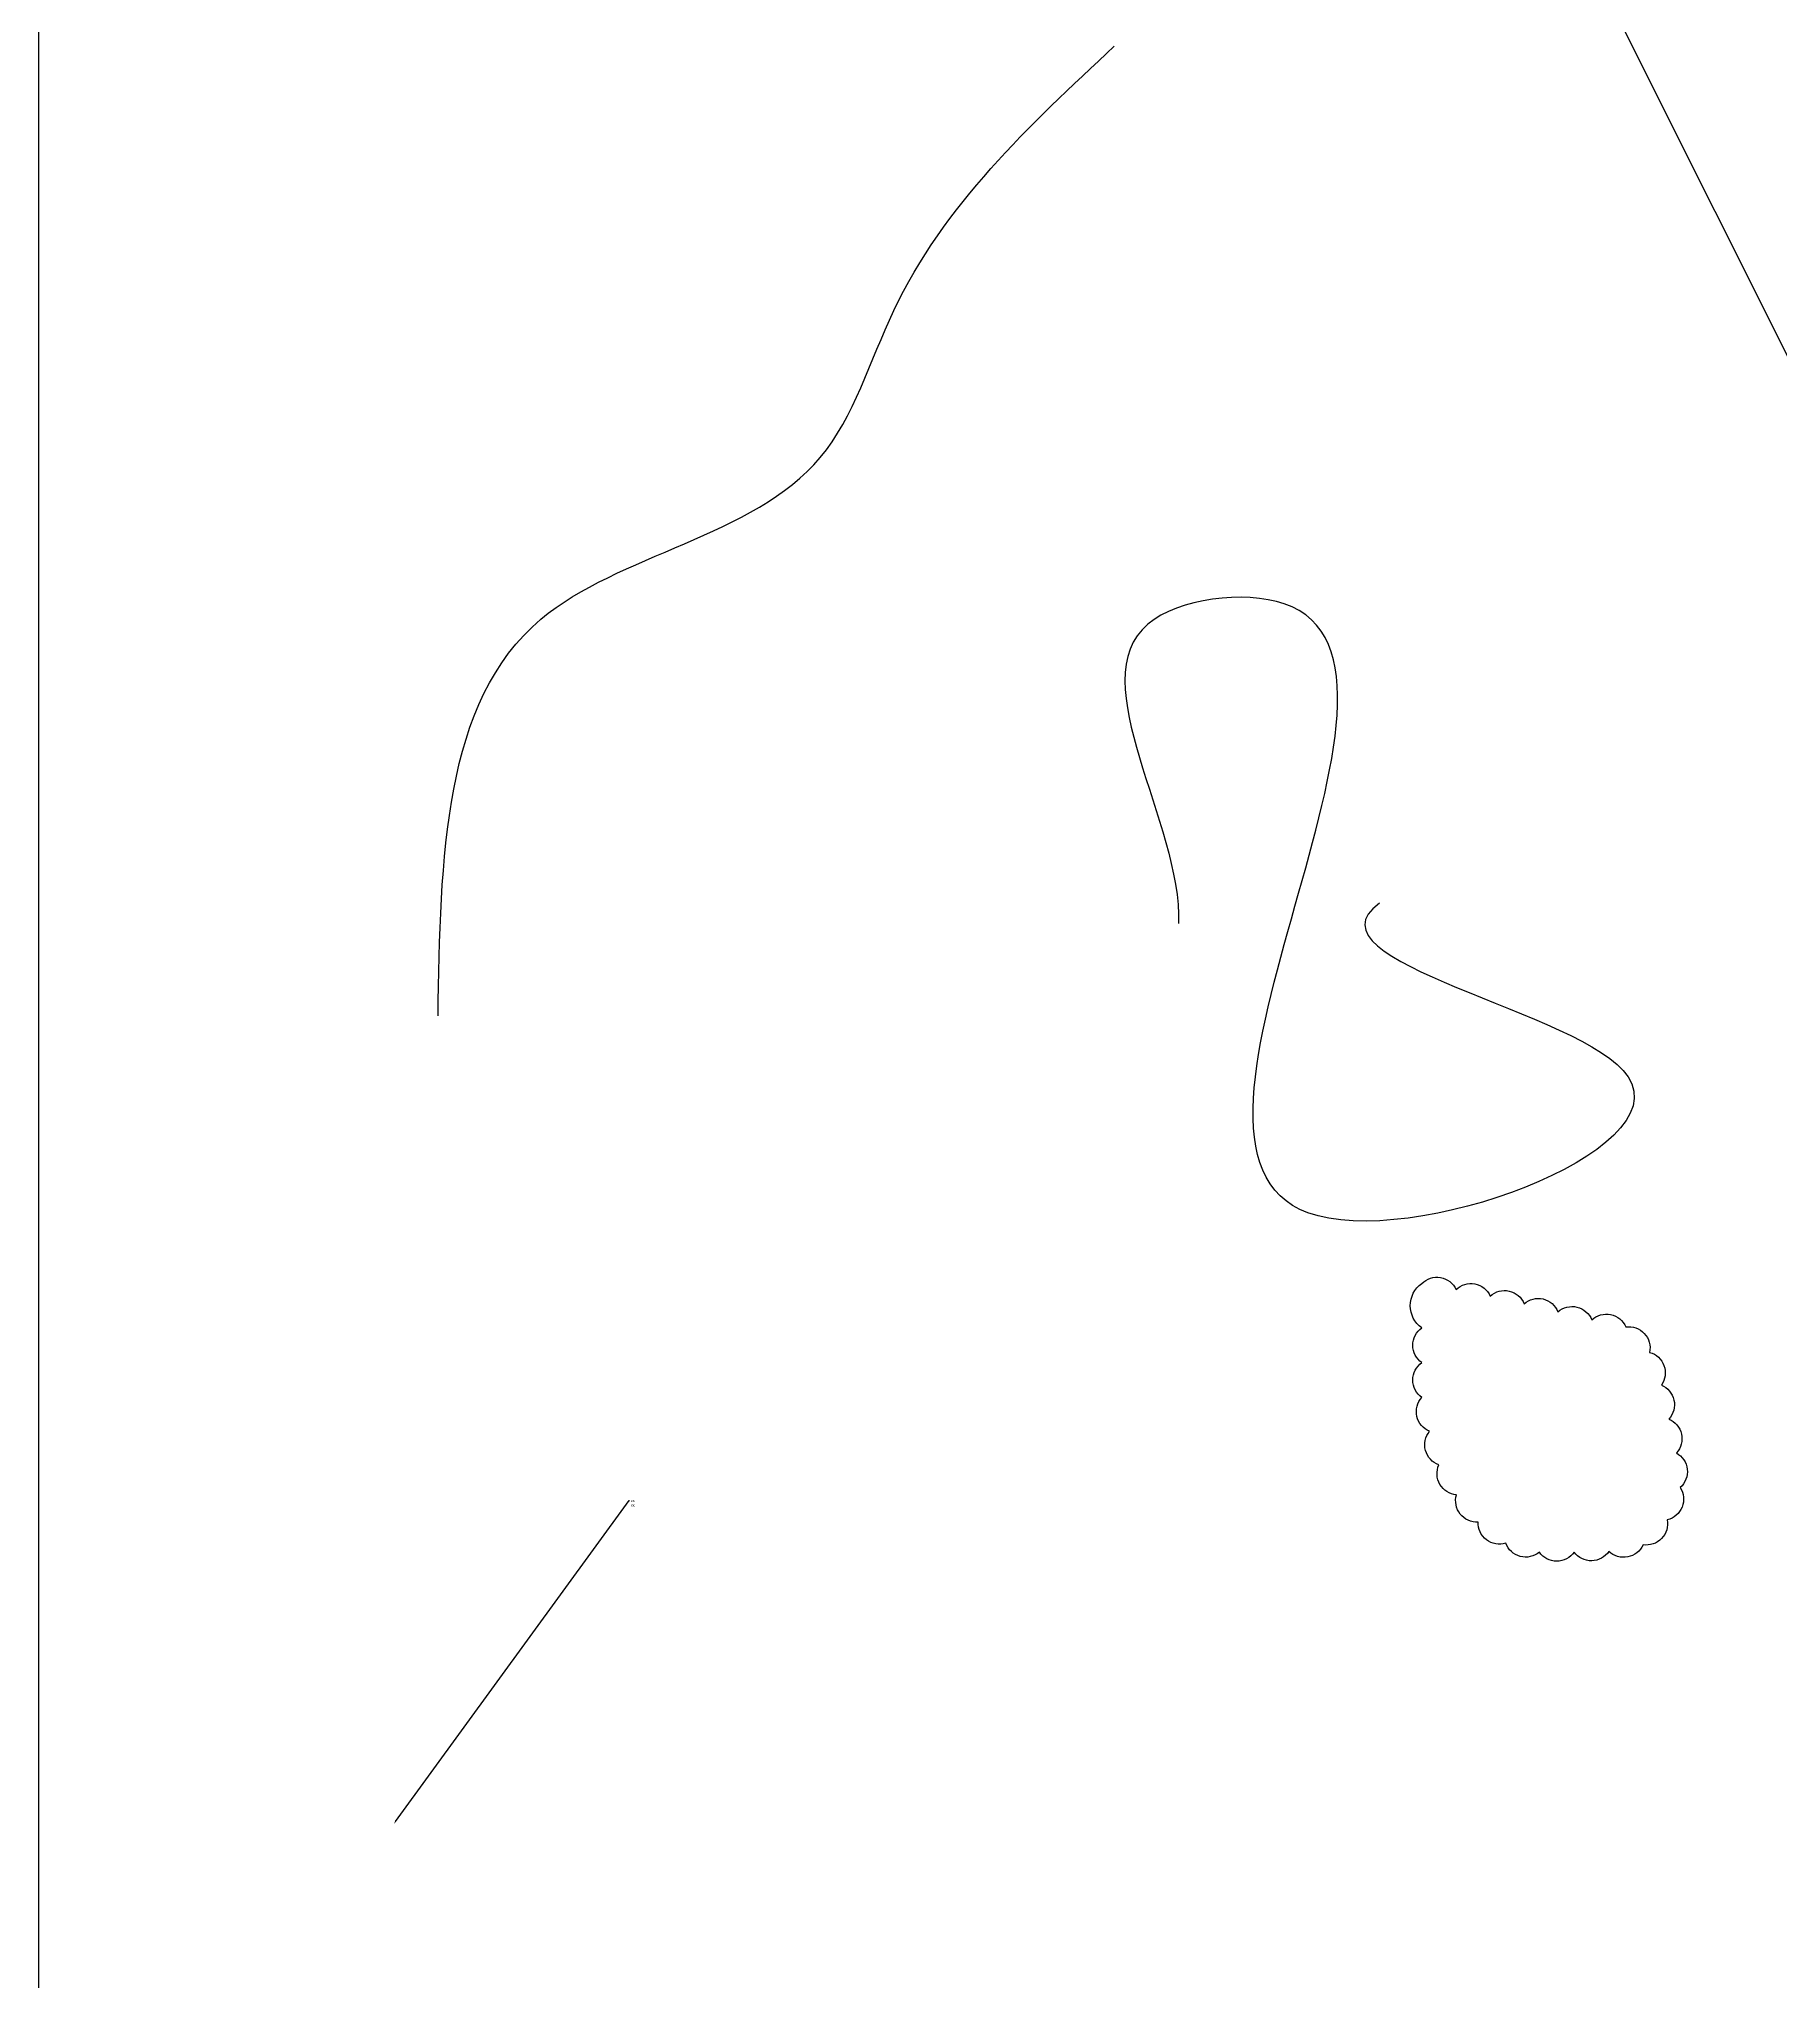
# Model space of a CAD drawing. Extents: x -2750778 to 731427, y -1983468 to 1712338.
# Drawn here: x -3088 to -585, y -84 to 2709 of the extents above; entities that cross this region are included whole.
import ezdxf

# ---------------------------------------------------------------- set-up
doc = ezdxf.new("R2010")
doc.units = 0
doc.layers.get('DEFPOINTS').update_dxf_attribs({"linetype": 'CONTINUOUS'})
doc.layers.add('TAVOLO_2', color=2, linetype='CONTINUOUS')
doc.layers.add('TAVOLO_3', color=4, linetype='CONTINUOUS')
doc.dimstyles.new('ISO-25', dxfattribs={"dimtxt": 2.5, "dimasz": 2.5, "dimexe": 1.25, "dimexo": 0.625, "dimtad": 1, "dimtxsty": 'STANDARD', "dimcen": 2.5, "dimazin": 3, "dimtfac": 1, "dimtmove": 0, "dimatfit": 3})

# ---------------------------------------------------------------- blocks, each defined once
blk = doc.blocks.new('*D9')
at = {"layer": 'DEFPOINTS', "color": 0}
for p in [(-276.9, 4701.8), (-780.9, 4621.3), (0, 0)]:
    blk.add_point(p, dxfattribs=at)
at = {"layer": 'TAVOLO_3', "color": 0}
for p, q in [((-770.9, 4701.8), (-775.9, 4621.3)), ((-277.5, 4701.8), (-770.9, 4701.8)), ((-775.9, 4621.3), (-795.7, 4621.3))]:
    blk.add_line(p, q, dxfattribs=at)
at = {"layer": 'TAVOLO_3', "color": 0, "insert": (-788.6, 4623.4), "char_height": 2.5, "attachment_point": 5}
blk.add_mtext('4701,85', dxfattribs=at)
blk = doc.blocks.new('*X16')
at = {"layer": 'TAVOLO_3', "linetype": 'BYBLOCK'}
for p, q in [((-2575.4, 145.7), (-2239.5, 607.2)), ((-2239.5, 607.2), (-2239.1, 607.2))]:
    blk.add_line(p, q, dxfattribs=at)
at = {"layer": 'TAVOLO_3'}
blk.add_solid([(-2574.8, 145.3), (-2577.7, 142.4), (-2575.9, 146.1)], dxfattribs=at)
at = {"layer": 'TAVOLO_3', "insert": (-2237.1, 609.2), "char_height": 4, "width": 9.303, "attachment_point": 1}
blk.add_mtext('xx\\Pxx', dxfattribs=at)

msp = doc.modelspace()

# ---------------------------------------------------------------- linework, layer by layer
at = {"layer": 'TAVOLO_2'}
msp.add_xline((207.649, 690.264), (0.4474991275, -0.89428436802), dxfattribs=at)
msp.add_lwpolyline([(-1099.847, 919.402, -0.52056705), (-1050.607, 910.72, -0.52056705), (-1001.486, 901.382, -0.52056705), (-952.732, 890.291, -0.52056705), (-904.113, 878.62, -0.52056705), (-855.494, 866.95, -0.52056705), (-806.52, 856.874, -0.52056705), (-772.345, 820.377, -0.52056705), (-755.463, 773.313, -0.52056705), (-744.674, 724.491, -0.52056705), (-733.83, 675.681, -0.52056705), (-728.403, 625.976, -0.52056705), (-747.014, 579.569, -0.52056705), (-781.789, 543.643, -0.52056705), (-830.883, 534.168, -0.52056705), (-880.87, 532.994, -0.52056705), (-930.87, 532.975, -0.52056705), (-979.135, 546.032, -0.52056705), (-1018.905, 576.335, -0.52056705), (-1049.966, 615.517, -0.52056705), (-1075.266, 658.644, -0.52056705), (-1088.674, 706.812, -0.52056705), (-1099.768, 755.566, -0.52056705), (-1099.834, 805.566, -0.52056705), (-1099.846, 855.566, -0.52056705)], format="xyb", close=True, dxfattribs=at)
at = {"layer": 'TAVOLO_2', "start_tangent": (-0.81223602, -0.58332893), "end_tangent": (-0.03604137, -0.9993503)}
msp.add_spline([(-1160.708, 1466.3), (-803.258, 1216.774), (-1263.536, 1021.067), (-1297.812, 1896.854), (-1493.675, 1867.498), (-1449.606, 1436.944)], degree=3, dxfattribs=at)
at = {"layer": 'TAVOLO_3'}
msp.add_lwpolyline([(-3088.145, 5441.204), (11211.63, 5441.204), (11211.63, -3064.577), (-3088.145, -3064.577)], close=True, dxfattribs=at)
at = {"layer": 'TAVOLO_3', "end_tangent": (-0.99911225, 0.04212733)}
msp.add_spline([(-2514.289, 1304.403), (-2366.319, 1874.827), (-1964.688, 2107.222), (-1858.996, 2318.49), (-1541.918, 2698.773)], degree=3, dxfattribs=at)

# ---------------------------------------------------------------- block references
at = {"layer": 'TAVOLO_3'}
msp.add_blockref('*X16', (0, 0), dxfattribs=at)

# ---------------------------------------------------------------- dimensions: what is measured, and where the dimension line sits
dim = msp.add_ordinate_dim(feature_location=(-276.855, 4701.847), offset=(-504.078, -80.534), dtype=0, origin=(0, 0), dimstyle='ISO-25', dxfattribs=at)
dim.commit()
dim.dimension.update_dxf_attribs({"geometry": '*D9', "text_midpoint": (-788.641, 4623.396)})

doc.saveas('drawing.dxf')
